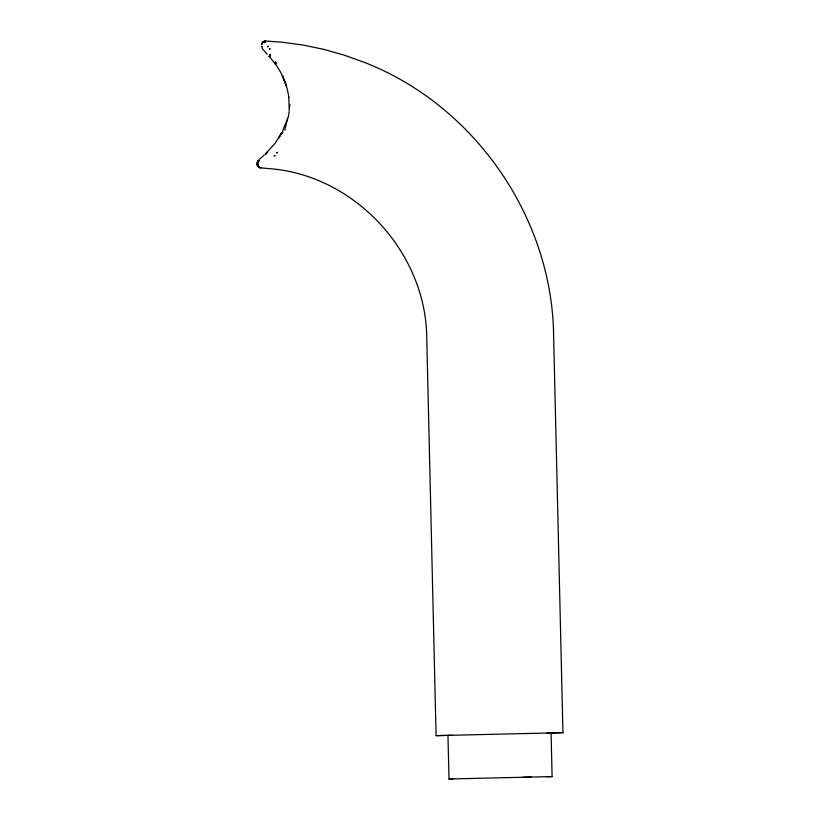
<?xml version="1.0" encoding="UTF-8"?>
<svg xmlns="http://www.w3.org/2000/svg" width="820" height="820" viewBox="0 0 820 820"><rect width="100%" height="100%" fill="white"/><g stroke="black" fill="none" stroke-linecap="round" stroke-linejoin="round"><path stroke-width="1.23" d="M282.428 133.404C283.105 125.942 288.958 119.72 288.999 111.95M289.839 104.345L289.152 110.966M277.211 152.766L276.514 152.704M261.928 43.265L263.077 41.748L265.547 41L263.148 41.748L261.508 44.536L263.077 41.748L265.547 41L283.31 42.353L303.841 45.203L324.125 49.456L344.072 55.094L363.588 62.084C473.96 104.622 552.096 216.931 553.613 335.206L562.951 732.66L551.296 732.957M284.827 130.083L287.605 118.387M261.508 44.536L261.703 43.89M257.941 164.799C255.994 163.293 260.411 155.585 257.142 164.584C257.818 160.33 257.132 161.55 257.849 164.943C257.562 158.219 255.748 166.747 259.55 167.495C262.451 169.771 253.687 161.684 258.423 166.819M258.638 161.54L259.315 160.669M257.839 161.212L257.531 162.022L258.853 160.535M281.055 133.906L278.779 137.945L281.854 132.491L275.141 143.274L265.403 153.965L267.105 152.346L266.613 152.807M276.832 152.971L277.283 152.274M259.089 159.931L258.105 160.812M269.708 57.093L269.216 56.354L269.862 57.185L270.118 54.427L269.267 56.549L274.597 62.996M265.444 154.59L266.736 153.494M259.745 159.049L264.358 154.867M289.204 108.24L288.763 97.057M260.986 167.885L275.12 169.176C358.155 178.637 426.277 254.63 426.759 338.188L436.086 735.632L562.951 732.66M546.94 733.029L551.081 732.936L552.106 776.581L449.001 779L447.966 735.355L452.045 735.253M448.991 779L453.07 778.897M546.755 776.694L552.106 776.581M445.321 735.448L436.148 735.642M525.497 733.551L527.844 733.5M522.986 777.268L531.227 777.083M260.176 167.69L260.832 167.772L259.55 167.495M269.862 57.185L269.237 56.108L269.595 56.529L270.118 54.427M267.156 54.253L262.062 48.4M274.597 62.966L275.499 64.144L274.597 62.966C282.213 73.021 287.092 84.931 288.845 97.426M265.137 41.523L264.47 41.615L265.137 41.574M269.903 48.79L269.708 49.446L269.903 48.79M268.037 46.258L267.709 46.771L268.037 46.258M258.177 160.71L257.757 161.325L258.177 160.71M274.864 155.687L274.228 155.831L274.864 155.687M275.704 63.98L274.843 62.679L275.704 63.98M276.258 63.56L275.448 62.135L276.258 63.56M265.465 42.445L264.829 42.537L265.465 42.445M261.846 46.494L262.082 47.088L261.846 46.494M286.334 85.505L282.408 75.737L286.334 85.516"/></g></svg>
